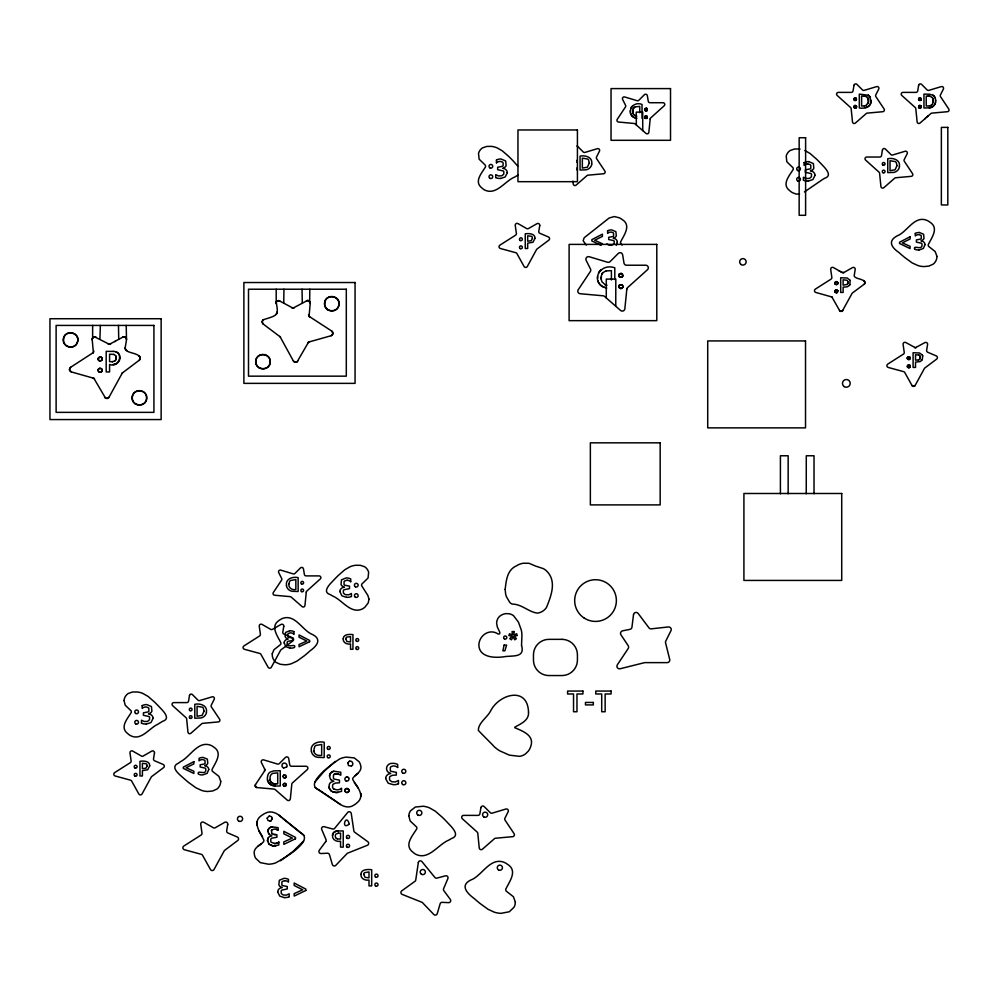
<?xml version="1.0" encoding="UTF-8"?>
<svg xmlns="http://www.w3.org/2000/svg" width="999" height="999" viewBox="0 0 999 999"><rect width="100%" height="100%" fill="white"/><g stroke="black" fill="none" stroke-linecap="round" stroke-linejoin="round"><path stroke-width="1.5" d="M297.252 361.613L308.566 342.083L331.094 335.739L332.954 333.641L331.793 331.094L309.066 316.346L310.264 302.734L308.204 300.549M337.699 802.584C342.045 806.243 348.489 808.815 353.683 805.231A17.395 17.395 0 0 0 356.543 803.184C366.146 796.103 356.918 786.613 352.809 779.657A2.835 2.835 0 0 1 353.022 777.871C356.193 774.038 362.787 771.128 360.527 764.934A10.664 10.664 0 0 0 359.116 761.762L354.27 757.904L346.278 757.117A23.252 23.252 0 0 0 339.997 758.778C334.228 762.324 303.908 783.466 318.182 789.447M284.253 642.919L285.764 646.628L290.135 648.201M870.928 101.748L869.754 96.566M929.382 107.867C934.739 107.567 937.437 100.737 934.39 96.566M113.274 351.398L106.181 351.373L106.181 371.928L109.578 371.928L109.578 364.473C119.48 368.369 124.4 351.311 113.187 351.386M94.306 336.738L92.158 338.936L93.357 352.547L70.629 367.282L69.468 369.842L71.329 371.928L93.856 378.284L105.519 398.126L107.492 398.389L109.066 397.14L122.29 373.014L139.248 360.227C143.744 353.721 129.083 353.421 126.673 350.649L125.112 348.264L126.498 339.772L126.224 325.424M267.532 840.334L268.431 837.612A4.308 4.308 0 0 1 269.705 836.525L271.89 835.888L269.605 834.664A4.058 4.058 0 0 1 268.506 833.129L268.144 831.093M360.751 796.578L360.776 793.418M853.87 107.268L854.669 105.669L856.468 106.306M921.115 106.306L919.317 105.669L918.518 107.268M618.756 286.626L619.33 285.289M622.877 286.813L622.877 286.376A1.986 1.986 0 0 1 622.877 286.813L622.852 287M645.229 110.589L644.954 108.866L646.877 108.479M645.229 118.232L645.029 116.408A1.424 1.424 0 0 1 647.277 116.521L647.29 117.944M647.29 110.302L647.015 108.566M837.849 283.341A1.261 1.261 0 0 1 837.612 283.966L837.849 283.241A1.324 1.324 0 0 0 837.524 282.33L837.849 283.204M856.618 99.251L855.631 97.989L853.995 98.601M856.618 106.793L855.993 107.967L854.669 108.092M856.618 106.918L856.618 106.893A1.249 1.249 0 0 0 856.305 106.056M921.14 99.763L921.028 98.526L919.604 97.952A1.636 1.636 0 0 1 919.992 97.939L920.029 97.939M602.734 272.739L601.423 275.387L601.236 279.221M614.797 279.458L614.797 267.782C598.588 262.238 589.46 283.903 606.78 288.062M642.032 118.319L642.032 104.458C631.106 99.95 624.949 116.483 636.9 118.244M847.876 282.729L847.614 281.031M332.492 835.314C331.83 839.709 336.788 842.132 340.559 841.245L340.559 847.115L343.231 847.115L343.231 830.943L338.324 830.943A10.152 10.152 0 0 0 337.325 830.981A8.254 8.254 0 0 0 336.7 831.068L333.641 832.579L332.492 835.314A4.595 4.595 0 0 1 335.302 831.38M931.78 104.758L932.641 103.596A3.209 3.209 0 0 0 932.804 103.222L933.004 102.597A6.144 6.144 0 0 0 933.153 101.798L932.604 98.164M281.755 817.519C277.572 813.286 271.079 809.989 265.309 813.261A18.244 18.244 0 0 0 262.138 815.134C251.448 821.628 260.19 832.404 263.836 840.047A2.972 2.972 0 0 1 263.449 841.895C259.777 845.604 252.622 848.026 254.408 854.707A11.189 11.189 0 0 0 255.582 858.141L260.289 862.636L268.556 864.21A24.388 24.388 0 0 0 275.274 863.049C281.631 859.877 315.272 840.634 300.924 833.066M116.221 358.466L115.772 355.744L113.836 354.395M206.381 712.25C207.879 705.556 200.037 703.021 194.793 704.332L194.793 718.194L200.712 718.006A6.931 6.931 0 0 0 206.531 712.275M591.645 164.086C593.144 157.392 585.302 154.857 580.057 156.169L580.057 170.03L585.988 169.842A6.931 6.931 0 0 0 591.795 164.111M870.941 101.648C870.678 107.293 863.86 108.891 859.302 107.979L859.302 94.118L868.268 95.23M899.337 166.671C900.848 159.977 892.994 157.442 887.749 158.754L887.749 172.615L893.68 172.427A6.931 6.931 0 0 0 899.5 166.696M268.194 830.381L268.144 830.843A6.231 6.231 0 0 0 268.207 831.967M257.118 821.64L256.793 824.937M267.183 818.169L269.068 816.083M267.195 818.119L267.907 820.416L270.155 821.128M272.302 818.868L271.566 816.757L269.443 816.021M282.08 764.585L282.043 766.558L283.491 768.006M98.089 369.88L98.789 371.803L101.036 372.04M907.317 357.879L907.504 358.916M116.221 358.516L116.196 358.678A5.27 5.27 0 0 0 116.246 357.367A4.371 4.371 0 0 0 116.121 356.568A2.61 2.61 0 0 0 115.959 356.119M910.226 366.558C910.064 362.312 904.607 367.769 909.302 367.57M847.839 283.042L847.739 283.416A2.722 2.722 0 0 0 847.839 283.017L847.851 282.992A3.759 3.759 0 0 0 847.889 282.055A3.122 3.122 0 0 0 847.789 281.493L847.789 281.493M920.241 357.979L920.141 358.391A2.722 2.722 0 0 0 920.241 357.992A3.759 3.759 0 0 0 920.279 357.043L919.942 355.881M271.903 826.81L278.122 827.709L278.122 830.381L276.411 829.382A5.095 5.095 0 0 0 274.588 829.045L272.065 829.732A2.11 2.11 0 0 0 271.553 830.356L271.84 833.628L276.923 834.802L276.923 837.224L271.541 838.236A2.485 2.485 0 0 0 270.791 839.322L270.779 841.408A2.585 2.585 0 0 0 271.241 842.232L274.713 843.543A6.606 6.606 0 0 0 278.833 842.107L278.821 844.942L275.075 845.928A11.114 11.114 0 0 1 272.927 845.841L268.981 843.993L267.532 840.646M866.183 105.444L868.468 102.073L867.444 97.44M921.053 98.551L920.941 98.414A1.411 1.411 0 0 0 918.693 98.526L918.518 99.625M618.893 274.65L619.218 276.548A2.198 2.198 0 0 0 619.455 276.835M622.814 275.861L621.44 273.489L618.905 274.613M102.11 359.54C101.111 352.647 94.655 362.812 101.548 360.364A1.961 1.961 0 0 1 100.562 360.914A2.498 2.498 0 0 1 99.888 360.889A1.961 1.961 0 0 1 98.864 360.389M910.189 366.683L910.077 366.933A1.261 1.261 0 0 0 910.251 366.421A1.324 1.324 0 0 0 909.927 365.409A1.486 1.486 0 0 0 907.529 365.522L907.529 365.522A1.261 1.261 0 0 0 907.529 367.045M335.427 834.964L335.414 835.039A3.946 3.946 0 0 0 335.364 836.687A2.997 2.997 0 0 0 335.464 837.15L336.001 838.074A2.273 2.273 0 0 0 336.276 838.336L336.438 838.448M116.071 359.165L116.196 358.678A3.809 3.809 0 0 1 116.046 359.265L115.385 360.414A2.885 2.885 0 0 1 115.01 360.764L115.26 360.539M347.852 762.886L349.076 761.45M347.889 762.774L348.464 765.559L351.423 766.058M349.2 823.888C346.054 812.487 340.634 830.506 348.963 824.35M919.267 359.565L920.116 358.479M853.92 98.739L853.87 99.625M907.354 357.754L908.441 356.83L909.814 357.205M622.802 287.175L620.629 288.524L618.768 286.813A1.961 1.961 0 0 1 618.793 286.238A1.773 1.773 0 0 1 619.093 285.552M102.035 359.715L101.723 360.189M921.153 107.38L921.078 107.53A1.486 1.486 0 0 1 919.704 108.179L918.918 107.842M868.218 103.084L868.206 103.122A3.209 3.209 0 0 1 867.981 103.634M920.079 358.554L920.091 358.529A2.36 2.36 0 0 1 919.917 358.891M270.879 820.903L272.302 818.356M351.486 766.033C354.108 764.847 352.61 760.514 349.825 761.188M286.151 785.439L286.251 785.189A1.436 1.436 0 0 0 286.276 784.615M264.548 771.003L264.66 769.08L261.401 762.574A1.911 1.911 0 0 1 263.661 759.889L277.435 764.023A1.911 1.911 0 0 0 279.333 763.548L285.439 757.429A1.911 1.911 0 0 1 288.674 758.466L289.71 764.66A1.911 1.911 0 0 0 291.596 766.258L306.006 766.258A1.911 1.911 0 0 1 307.28 769.592L292.432 782.941A1.911 1.911 0 0 0 291.808 784.178L290.347 798.85A1.911 1.911 0 0 1 287.188 800.087L275.175 789.572A1.911 1.911 0 0 0 274.088 789.11L256.893 787.549L255.344 786.475L255.482 784.59L264.548 771.003A1.911 1.911 0 0 0 264.66 769.08M835.576 290.122L835.052 291.945M622.739 276.074L621.253 277.223L619.218 276.548M849.862 284.69L850.112 280.369M922.264 359.677L922.676 355.844M842.419 310.876L851.985 293.544A1.836 1.836 0 0 1 852.484 292.957L864.31 284.103C867.469 279.483 857.105 279.196 855.331 277.26A1.836 1.836 0 0 1 854.245 275.274L855.206 269.505A1.836 1.836 0 0 0 852.484 267.607L843.905 272.502L841.932 272.415M847.514 283.903L847.689 283.541A2.36 2.36 0 0 1 847.514 283.903L847.414 284.041M286.713 766.832L283.741 768.094M286.651 766.957C288.461 764.347 284.166 761.513 282.48 763.935M849.887 284.64L849.3 285.464M922.289 359.615L920.616 361.351M115.697 359.99L115.722 359.952A3.309 3.309 0 0 0 115.984 359.44M101.686 371.566C103.584 369.568 99.838 366.958 98.401 369.205M921.028 99.962A1.436 1.436 0 0 1 920.129 100.524A1.661 1.661 0 0 1 919.567 100.512A1.436 1.436 0 0 1 918.793 100.05L921.103 99.85M314.972 782.08L324.2 771.216L335.189 761.425M276.261 301.823L279.083 300.662L293.019 308.129L307.342 300.537M92.645 337.749L92.62 325.424M915.121 385.489L924.375 368.531A1.836 1.836 0 0 1 924.887 367.944L936.7 359.078A1.836 1.836 0 0 0 936.325 355.931L927.721 352.247A1.836 1.836 0 0 1 926.635 350.262L927.596 344.48A1.836 1.836 0 0 0 924.887 342.595L915.396 347.727L905.818 342.532A1.836 1.836 0 0 0 903.096 344.38L904.232 352.335A1.836 1.836 0 0 1 903.396 354.146L887.724 364.123A1.836 1.836 0 0 0 888.223 367.445L903.645 371.653A1.836 1.836 0 0 1 904.769 372.527L912.05 385.577L913.561 386.388L915.159 385.427A1.836 1.836 0 0 1 911.95 385.439M616.246 245.267L617.207 242.145M98.501 357.754L98.377 357.904A1.748 1.748 0 0 0 98.377 360.04M98.501 369.093L98.377 369.243A1.748 1.748 0 0 0 98.377 371.378M918.705 98.501L919.467 97.977M835.127 282.442L837.524 282.33M101.823 360.077L101.848 360.04A1.736 1.736 0 0 0 102.185 359.178A1.961 1.961 0 0 0 102.148 358.591M921.028 107.605L919.704 108.179A1.411 1.411 0 0 1 918.768 107.705L918.543 107.355M303.584 841.058L292.932 851.535L280.544 860.738M335.839 834.153L338.274 833.154M633.878 107.792L632.854 110.127L633.016 113.124M849.35 285.414L847.052 286.863L843.119 287.125L843.119 292.445L840.696 292.445L840.696 277.772L847.14 277.997L850.037 280.22M645.104 116.334L647.29 116.508M634.003 107.667L634.902 107.005M602.784 272.677L606.056 270.916M263.137 319.942L262.163 321.666L263.124 323.976L280.132 336.813L293.356 360.939L294.93 362.187L297.115 361.763M101.211 371.94L101.723 371.528M837.387 284.203L837.587 283.991A1.511 1.511 0 0 1 836.663 284.553L835.314 284.178M909.814 367.257L910.002 367.045A1.511 1.511 0 0 1 907.641 367.145M931.842 104.708L930.506 105.594M924.724 118.943L925.436 118.319M927.197 116.783L928.258 115.847M619.368 285.252L622.14 285.115A2.21 2.21 0 0 1 622.552 285.414L622.852 286.238M114.972 360.789L112.775 361.626M846.977 284.503L843.119 285.14L843.119 279.782L846.927 280.257M841.083 311.388L842.469 310.839M354.707 775.886L357.767 773.501M333.991 789.123L333.129 788.386A2.885 2.885 0 0 1 332.605 787.462L332.617 785.152A2.747 2.747 0 0 1 333.191 784.203L335.477 783.041L339.448 782.816L339.448 780.119L334.028 779.07A2.597 2.597 0 0 1 333.416 778.246L333.479 775.162A2.348 2.348 0 0 1 334.041 774.487L335.689 773.8M331.768 772.102L331.568 772.252A4.645 4.645 0 0 0 329.645 775.986L330.082 778.271A4.483 4.483 0 0 0 330.994 779.682M646.902 110.664L647.227 110.377A1.411 1.411 0 0 1 646.403 110.864L645.978 110.877A1.661 1.661 0 0 0 646.403 110.864L646.69 110.777M837.299 284.265L836.663 284.553A1.786 1.786 0 0 1 836.213 284.578A1.486 1.486 0 0 1 835.214 284.078L835.114 283.941A1.261 1.261 0 0 1 835.114 282.505L835.052 283.853M804.445 191.933L822.414 179.62A84.74 84.74 0 0 1 824.637 178.297C833.141 175.687 825.024 167.882 821.678 164.398A154.995 154.995 0 0 0 816.645 159.228L810.052 153.471L804.844 150.474M258.079 846.016L261.513 843.805M263.199 319.905L263.699 319.605C278.659 314.935 278.409 315.347 276.199 301.948L276.199 289.223M271.154 820.753L270.205 821.128M118.731 339.385L118.469 325.424M518.194 175L516.945 175.712A84.74 84.74 0 0 0 514.722 177.035C504.832 180.994 496.466 195.642 484.727 190.047A15.784 15.784 0 0 1 482.142 188.174C473.501 181.781 481.768 173.152 485.526 166.833A2.572 2.572 0 0 0 485.339 165.21L479.12 159.153L478.521 153.471A9.628 9.628 0 0 1 480.257 149.95L480.781 149.338A8.604 8.604 0 0 1 482.692 147.815L486.75 146.428L491.446 146.378A21.104 21.104 0 0 1 497.152 147.889L502.347 150.874L508.953 156.643A154.995 154.995 0 0 1 513.986 161.813L517.694 166.084M94.368 336.738L109.403 344.318L123.352 336.863M114.848 341.596L115.497 341.233M275.749 314.448L275.786 314.423A2.572 2.572 0 0 0 277.272 311.663M864.41 105.969L866.245 105.407M919.018 359.715L918.468 359.94M920.166 361.576L915.521 362.113L915.521 367.432L913.098 367.432L913.098 352.759L919.542 352.984L922.414 355.144M349.101 761.438L349.812 761.188M835.664 290.072L837.686 290.647L837.037 292.532M332.517 771.678L332.754 771.578A6.531 6.531 0 0 1 333.853 771.228L340.784 772.215L340.784 775.212L337.537 773.763M930.469 105.607L929.457 105.906M110.627 344.006L110.677 343.981A2.572 2.572 0 0 1 108.129 343.981M843.868 272.515L843.905 272.502A1.836 1.836 0 0 1 842.095 272.502L833.416 267.545A1.836 1.836 0 0 0 830.693 269.405L831.83 277.36A1.836 1.836 0 0 1 830.993 279.158L815.321 289.136A1.836 1.836 0 0 0 815.821 292.457L831.905 296.99L839.647 310.602M635.164 106.881L639.735 106.406L639.735 112.737M836.85 292.595L835.289 292.245A1.511 1.511 0 0 0 837.612 292.058A1.261 1.261 0 0 0 837.849 291.446A1.324 1.324 0 0 0 837.524 290.422L837.624 290.559M334.94 773.988L336.725 773.713M346.366 777.172L346.403 777.16A2.198 2.198 0 0 1 348.751 778.059M907.641 359.041A1.511 1.511 0 0 0 910.002 358.953A1.261 1.261 0 0 0 910.251 358.329A1.324 1.324 0 0 0 909.927 357.317L909.839 357.242A1.486 1.486 0 0 0 907.529 357.43A1.261 1.261 0 0 0 907.529 358.953L909.59 359.34L910.027 357.455M606.218 270.879L611.413 270.654L611.413 279.982M114.248 364.298L114.336 364.285A9.765 9.765 0 0 1 113.149 364.435M123.426 336.85L124.775 336.913M799.55 194.068L796.103 194.068L792.432 192.632A15.784 15.784 0 0 1 789.834 190.759C781.193 184.365 789.46 175.737 793.218 169.418A2.572 2.572 0 0 0 793.031 167.795L786.812 161.738L786.213 156.056A9.628 9.628 0 0 1 787.961 152.535L788.486 151.923A8.604 8.604 0 0 1 790.384 150.412L794.442 149.013L799.138 148.963A21.104 21.104 0 0 1 800.112 149.101M918.88 355.02L915.521 354.77L915.521 360.127L918.006 360.052M112.812 361.626L112.175 361.675M841.283 311.388L839.585 310.514M854.932 97.952L854.969 97.952A1.636 1.636 0 0 1 855.356 97.939M99.738 368.394L99.937 368.369A1.961 1.961 0 0 0 99.001 368.768M645.841 115.946L645.953 115.934A1.636 1.636 0 0 1 646.403 115.946M929.482 107.855L923.95 107.979L923.95 94.118L929.744 94.218L933.191 95.405M331.418 791.046L332.23 791.545A9.54 9.54 0 0 0 336.626 792.457L341.558 791.395L341.558 788.236A7.343 7.343 0 0 1 336.988 789.872L334.066 789.16M864.31 105.981L861.6 106.031L861.6 96.066L865.783 96.391M928.945 105.981L926.235 106.031L926.235 96.066L928.583 96.079M500.586 178.496L505.219 176.948L507.13 173.164A6.231 6.231 0 0 0 507.13 172.615M808.278 181.081L812.924 179.533L814.822 175.749A6.231 6.231 0 0 0 814.822 175.2M919.018 250.012L923.401 248.439L924.899 244.73M146.353 724.075L150.986 722.527L152.884 718.743A6.231 6.231 0 0 0 152.884 718.194M307.48 300.512L308.366 300.587M112.313 361.675L109.578 361.688L109.578 354.183L113.898 354.408M336.401 773.726L337.312 773.738M289.785 630.694L285.577 632.429L285.14 636.588A3.671 3.671 0 0 0 286.139 637.986L288.212 639.085A4.283 4.283 0 0 0 284.041 642.894M338.399 833.154L340.559 833.154L340.559 839.06L337.824 838.985M283.741 303.209L283.953 289.223M302.297 303.209L302.048 289.223M275.125 783.865L277.722 783.89L277.722 772.901L272.914 773.326A4.371 4.371 0 0 0 270.23 776.435L270.192 776.722A7.492 7.492 0 0 0 270.105 777.309A9.253 9.253 0 0 0 270.055 778.258A8.566 8.566 0 0 0 270.105 779.22L270.142 779.532M928.158 96.066L929.207 96.129M808.678 161.601L813.361 163.536L813.835 168.157A4.096 4.096 0 0 1 812.736 169.705L810.426 170.929A4.758 4.758 0 0 1 815.072 175.175M919.367 232.492L923.588 234.241L924.013 238.399A3.671 3.671 0 0 1 923.014 239.785L920.941 240.884A4.283 4.283 0 0 1 925.111 244.705M346.578 597.377L341.933 595.829L340.035 592.045A6.231 6.231 0 0 1 340.035 591.495M284.353 897.651L279.757 896.103L277.884 892.357A6.169 6.169 0 0 1 277.872 891.832M275.05 785.988L280.244 786.026L280.244 770.753L273.851 770.866L270.367 771.977A5.769 5.769 0 0 0 268.044 774.6L267.42 777.297A11.713 11.713 0 0 0 267.395 778.633L267.532 779.882A7.33 7.33 0 0 0 272.09 785.351L274.825 785.976M929.058 96.104L929.932 96.254M272.927 845.841L274.013 845.928A13.374 13.374 0 0 0 275.712 845.878M919.992 105.582L920.029 105.582A1.636 1.636 0 0 0 919.567 105.607M855.356 105.582L855.381 105.582A1.636 1.636 0 0 0 854.932 105.607M100.312 357.043L100.362 357.043A1.998 1.998 0 0 1 101.099 357.342L101.136 357.28M99.838 372.227L99.888 372.227A2.498 2.498 0 0 0 100.524 372.202A2.073 2.073 0 0 0 101.586 371.665M636.763 116.296L633.853 114.735M607.017 285.227L605.082 284.678M100.524 368.406L100.574 368.419A1.961 1.961 0 0 1 101.274 368.656A2.223 2.223 0 0 1 101.723 369.093L101.848 369.243M929.882 96.241L931.942 97.278M337.4 838.885L336.488 838.486M854.669 100.449L856.393 99.962A1.436 1.436 0 0 1 855.494 100.524A1.661 1.661 0 0 1 854.932 100.512A1.436 1.436 0 0 1 854.157 100.05L854.22 100.162M865.721 96.366L866.046 96.491M914.572 347.527L914.597 347.54A1.836 1.836 0 0 0 916.308 347.49M645.491 110.752L645.841 110.864A1.411 1.411 0 0 1 645.017 110.315L644.879 110.19M605.194 284.727L601.997 281.818A4.72 4.72 0 0 1 601.735 281.219L601.223 279.121M602.397 243.756L594.68 240.272L602.397 236.401L602.397 234.153L591.845 239.66L591.845 240.921L601.073 245.354M919.005 355.07L919.579 355.444M332.23 791.545L336.213 792.507A14.885 14.885 0 0 0 338.099 792.444M124.8 336.925L126.149 338.012M866.583 96.753L867.319 97.303M645.267 118.257L647.227 118.019A1.411 1.411 0 0 1 645.029 117.982L644.967 117.969M99.9 339.285L100.375 325.424M838.76 270.604L839.972 271.291M840.996 271.878L841.757 272.315M340.434 804.457L315.16 787.624M318.943 789.884L336.763 801.897M868.543 95.405L868.343 95.28A5.295 5.295 0 0 1 870.491 97.914M279.071 815.296L303.896 835.239M300.162 832.529L282.68 818.318M933.253 95.454L934.352 96.491M868.606 95.454L869.505 96.254M606.955 243.943C609.178 246.291 615.409 245.579 614.248 241.421A2.248 2.248 0 0 0 613.786 240.647L608.691 239.523L608.691 237.325L613.099 236.463A2.123 2.123 0 0 0 613.611 235.789L613.548 233.279A1.923 1.923 0 0 0 613.086 232.73L611.513 232.143A6.044 6.044 0 0 0 610.801 232.093A5.145 5.145 0 0 0 607.617 233.341L607.592 230.881M330.994 779.682L333.853 781.268L331.406 782.042A4.795 4.795 0 0 0 329.995 783.241A4.483 4.483 0 0 0 329.183 784.852L329.295 788.223L331.368 791.008M856.106 105.869L856.131 105.894A1.411 1.411 0 0 0 854.033 105.969M622.127 245.092L620.903 243.768A2.697 2.697 0 0 1 620.554 242.083C623.888 235.14 631.718 225.362 622.102 219.48A16.558 16.558 0 0 0 619.218 217.77L614.31 216.558L609.153 218.007L584.203 237.725L583.141 240.759L586.301 245.105M636.338 124.987L636.251 112.125L642.719 112.125L642.719 130.569M615.759 306.231L615.809 279.096L606.281 279.096L606.281 297.939M309.665 301.398L309.815 289.223M619.105 287.675L619.13 287.712A1.723 1.723 0 0 1 618.768 286.813L618.768 286.813M835.214 292.17L835.114 292.033A1.261 1.261 0 0 1 835.114 290.597M101.723 357.754L101.761 357.792A2.223 2.223 0 0 0 101.261 357.355M856.305 98.414L856.405 98.551A1.411 1.411 0 0 0 854.045 98.526M633.816 114.685L633.578 114.348A3.434 3.434 0 0 1 633.354 113.973L632.966 112.937A6.144 6.144 0 0 1 632.829 112.15A7.767 7.767 0 0 1 632.779 111.276A5.694 5.694 0 0 1 633.641 107.88M354.32 782.667L358.391 788.236M633.541 114.311L633.366 114.011A3.197 3.197 0 0 1 633.166 113.574M262.537 836.762L258.816 830.569M268.856 833.815L268.519 833.154M853.92 107.38L854.195 107.78A1.411 1.411 0 0 0 855.069 108.179A1.486 1.486 0 0 0 856.405 107.617M344.93 791.196L344.967 791.283A1.748 1.748 0 0 1 344.905 789.997M922.514 355.357L922.714 356.006M920.191 356.468L920.204 356.506A3.122 3.122 0 0 1 920.291 357.043L920.304 357.355M311.488 751.435C309.503 743.968 318.206 740.696 324.2 742.307L324.2 757.579L317.245 757.279A7.517 7.517 0 0 1 311.363 751.46M92.195 339.847L92.158 339.635A2.572 2.572 0 0 1 95.979 337.038M314.098 751.086L314.036 750.474A9.266 9.266 0 0 1 314.036 749.175L314.785 746.553A3.896 3.896 0 0 1 315.759 745.491L321.678 744.467L321.678 755.444L319.655 755.444A5.582 5.582 0 0 1 313.723 751.173M286.551 585.551C285.04 578.858 292.894 576.323 298.139 577.634L298.139 591.495L292.207 591.308A6.931 6.931 0 0 1 286.388 585.576M572.939 181.056L573.239 184.003A1.736 1.736 0 0 0 576.098 185.14L587 175.599A1.736 1.736 0 0 1 587.986 175.175L603.583 173.764A1.736 1.736 0 0 0 604.87 171.066L596.653 158.741A1.736 1.736 0 0 1 596.54 157.005L599.487 151.099A1.736 1.736 0 0 0 597.452 148.664L584.952 152.41A1.736 1.736 0 0 1 583.229 151.973L577.684 146.428A1.736 1.736 0 0 0 576.923 145.979M93.756 350.774L93.756 350.824A2.572 2.572 0 0 1 92.595 353.309M921.253 106.756L921.265 106.893A1.249 1.249 0 0 0 920.953 106.056M644.717 117.233L644.717 117.27A1.249 1.249 0 0 1 645.029 116.396M208.666 769.617L207.168 773.326L202.785 774.899A8.367 8.367 0 0 1 198.376 774.1C196.391 769.118 207.055 776.41 205.719 768.905A2.248 2.248 0 0 0 205.245 768.131L200.15 766.995L200.15 764.797L204.57 763.935A2.123 2.123 0 0 0 205.07 763.273L205.02 760.763A1.923 1.923 0 0 0 204.545 760.202L202.984 759.615A6.044 6.044 0 0 0 202.26 759.577A5.145 5.145 0 0 0 199.076 760.813L199.063 758.353A8.467 8.467 0 0 1 203.134 757.429L207.355 759.128L207.78 763.286A3.671 3.671 0 0 1 206.781 764.685L204.708 765.783A4.283 4.283 0 0 1 208.878 769.592M915.296 233.466L915.296 235.901A5.145 5.145 0 0 1 918.493 234.64A6.044 6.044 0 0 1 919.205 234.728L920.778 235.314A1.923 1.923 0 0 1 921.253 235.864L921.303 238.374A2.123 2.123 0 0 1 920.791 239.048L916.383 239.91L916.383 242.108L921.478 243.232A2.248 2.248 0 0 1 921.952 244.006C923.288 251.511 912.711 244.293 914.659 249.101M814.023 493.793L814.023 455.769L806.28 455.769L806.255 493.793M804.133 162.675L804.133 165.384A5.732 5.732 0 0 1 807.691 163.973M788.161 493.793L788.161 455.769L780.419 455.769L780.406 493.793M496.441 160.09L496.441 162.8M495.729 177.485L495.729 174.625L498.489 175.936L501.76 175.812L503.733 174.226L503.846 171.816A2.498 2.498 0 0 0 503.321 170.954L497.652 169.705L497.652 167.258L502.559 166.296A2.36 2.36 0 0 0 503.121 165.559L503.071 162.762A2.135 2.135 0 0 0 502.547 162.138L500.799 161.488A6.718 6.718 0 0 0 499.999 161.438A5.732 5.732 0 0 0 496.453 162.825M398.451 783.641L398.451 780.481L395.404 781.93L391.795 781.792L389.622 780.044L389.51 777.397A2.747 2.747 0 0 1 390.072 776.435L392.357 775.286L396.328 775.062L396.328 772.364L390.909 771.303A2.597 2.597 0 0 1 390.297 770.491L390.359 767.407A2.348 2.348 0 0 1 390.934 766.72L392.857 766.008A7.405 7.405 0 0 1 393.731 765.958A6.306 6.306 0 0 1 397.639 767.469M397.664 767.444L397.664 764.46A10.277 10.277 0 0 0 392.669 763.323C388.823 762.736 385.127 766.77 386.963 770.504A4.483 4.483 0 0 0 387.887 771.915L390.734 773.563A5.245 5.245 0 0 0 385.614 778.246M351.436 596.366L351.436 593.506L348.676 594.817L345.404 594.692L343.431 593.106L343.319 590.696A2.498 2.498 0 0 1 343.831 589.835L349.513 588.586L349.513 586.138L344.593 585.177A2.36 2.36 0 0 1 344.031 584.44L344.093 581.643A2.135 2.135 0 0 1 344.618 581.018L346.366 580.369A6.718 6.718 0 0 1 347.153 580.319M350.724 581.68L350.724 578.97A9.428 9.428 0 0 0 346.191 577.934L341.496 579.832L341.021 584.452A4.096 4.096 0 0 0 342.12 586.001L344.43 587.225A4.758 4.758 0 0 0 339.785 591.47M293.856 631.655L293.856 634.09M289.161 896.652L289.161 893.805L286.438 895.116L283.192 894.992L281.306 893.556L281.131 891.033A2.473 2.473 0 0 1 281.643 890.184L287.262 888.935L287.262 886.513L282.392 885.564A2.335 2.335 0 0 1 281.843 884.827L281.905 882.067A2.11 2.11 0 0 1 282.417 881.455L284.141 880.806A6.656 6.656 0 0 1 284.927 880.756M142.195 705.669L142.195 708.378A5.732 5.732 0 0 1 145.767 706.967A6.718 6.718 0 0 1 146.566 707.067L148.314 707.717A2.135 2.135 0 0 1 148.826 708.341L148.888 711.138A2.36 2.36 0 0 1 148.327 711.875L143.406 712.836L143.406 715.284L149.088 716.533A2.498 2.498 0 0 1 149.6 717.394L149.5 719.804L147.527 721.39L144.243 721.515L141.496 720.204L141.496 723.064M309.84 317.108A2.572 2.572 0 0 1 308.666 314.585M331.793 331.094A2.572 2.572 0 0 1 331.094 335.739M307.904 342.857A2.572 2.572 0 0 1 309.478 341.633M297.852 360.951A2.572 2.572 0 0 1 293.356 360.939M279.732 336.438A2.572 2.572 0 0 1 280.444 337.262M263.174 324.026A2.572 2.572 0 0 1 263.699 319.605M275.924 303.571A2.572 2.572 0 0 1 279.732 300.924M294.293 307.779A2.572 2.572 0 0 1 291.745 307.779M306.443 300.849A2.572 2.572 0 0 1 310.264 303.434M71.329 371.928A2.572 2.572 0 0 1 70.629 367.282M92.944 377.834A2.572 2.572 0 0 1 94.518 379.058M109.066 397.14A2.572 2.572 0 0 1 104.57 397.152M121.978 373.464A2.572 2.572 0 0 1 122.702 372.639M138.724 355.806A2.572 2.572 0 0 1 139.248 360.227M126.673 350.649A2.572 2.572 0 0 1 125.15 347.864M122.69 337.125A2.572 2.572 0 0 1 126.498 339.772M120.03 358.042A6.831 6.831 0 0 1 114.348 364.31M119.818 356.93A8.616 8.616 0 0 1 119.843 358.029M115.884 351.91A5.744 5.744 0 0 1 119.755 355.894M98.264 359.165A1.961 1.961 0 0 1 98.264 358.778M101.861 357.979A1.736 1.736 0 0 1 102.16 358.653M98.789 357.467A1.998 1.998 0 0 1 99.688 357.068M99.788 372.202A2.073 2.073 0 0 1 98.726 371.665M101.848 371.378A1.736 1.736 0 0 0 102.185 370.504A1.961 1.961 0 0 0 102.148 369.93A1.736 1.736 0 0 0 101.861 369.318M98.264 370.504A1.961 1.961 0 0 1 98.264 370.117M935.626 102.435A6.906 6.906 0 0 1 929.869 107.742M935.588 100.05A10.627 10.627 0 0 1 935.601 101.261M932.916 95.217A5.295 5.295 0 0 1 935.139 97.914M933.153 101.798A7.767 7.767 0 0 0 933.191 100.924A5.694 5.694 0 0 0 932.342 97.54M918.68 105.969A1.411 1.411 0 0 1 920.891 105.857M636.101 118.082A6.906 6.906 0 0 1 630.344 112.775M630.369 111.613A10.627 10.627 0 0 1 630.394 110.39M630.844 108.254A5.295 5.295 0 0 1 633.054 105.557M644.942 108.866A1.424 1.424 0 0 1 647.277 108.879M645.978 108.279A1.636 1.636 0 0 1 646.403 108.304M604.407 287.462A9.84 9.84 0 0 1 597.814 280.544M597.602 278.321A15.672 15.672 0 0 1 597.639 276.536M598.488 272.927A7.667 7.667 0 0 1 601.161 269.68M601.161 278.271A12.812 12.812 0 0 1 601.186 276.96M601.885 274.051A5.544 5.544 0 0 1 602.572 272.927M621.053 277.247A2.485 2.485 0 0 1 620.416 277.223M621.977 277.023A1.986 1.986 0 0 1 621.253 277.297M620.579 277.297A1.986 1.986 0 0 1 619.705 276.91M622.427 276.548A2.198 2.198 0 0 1 621.977 276.948M619.105 276.398A1.723 1.723 0 0 1 618.768 275.537A1.961 1.961 0 0 1 618.793 274.962A1.773 1.773 0 0 1 619.093 274.275M619.23 274.126A2.085 2.085 0 0 1 620.416 273.439A2.46 2.46 0 0 1 621.053 273.414A2.085 2.085 0 0 1 622.102 273.851M622.552 274.275A1.773 1.773 0 0 1 622.877 275.15A1.986 1.986 0 0 1 622.877 275.537A1.736 1.736 0 0 1 622.552 276.398M621.053 288.524A2.485 2.485 0 0 1 620.416 288.499A2.023 2.023 0 0 1 619.505 287.974M622.29 287.962A2.023 2.023 0 0 1 621.253 288.499M619.218 285.402A2.21 2.21 0 0 1 619.68 285.002M619.855 284.94A1.986 1.986 0 0 1 620.579 284.665M621.253 284.665A1.986 1.986 0 0 1 622.14 285.065M620.416 284.715A2.46 2.46 0 0 1 621.053 284.69M622.564 285.627A1.736 1.736 0 0 1 622.552 287.675M870.991 102.435A6.906 6.906 0 0 1 865.234 107.742M870.941 100.05A10.627 10.627 0 0 1 870.966 101.261M868.368 102.597A6.144 6.144 0 0 0 868.506 101.798A7.767 7.767 0 0 0 868.556 100.924A5.694 5.694 0 0 0 867.694 97.54M909.053 359.54A1.786 1.786 0 0 1 908.603 359.553M909.053 367.632A1.786 1.786 0 0 1 908.603 367.644M831.255 296.666A1.836 1.836 0 0 1 832.367 297.54M842.756 310.452A1.836 1.836 0 0 1 839.547 310.464M863.923 280.944A1.836 1.836 0 0 1 864.31 284.103M835.114 282.23A1.486 1.486 0 0 1 837.462 282.118M836.663 292.645A1.786 1.786 0 0 1 836.213 292.67M835.127 290.534A1.486 1.486 0 0 1 837.462 290.409M808.266 180.969A9.316 9.316 0 0 1 803.371 180.182L803.421 177.21L806.181 178.521L809.452 178.396L811.425 176.811L811.538 174.413A2.498 2.498 0 0 0 811.026 173.539L805.344 172.29L805.344 169.842L810.264 168.881A2.36 2.36 0 0 0 810.826 168.144L810.763 165.347A2.135 2.135 0 0 0 810.239 164.723L808.491 164.073A6.718 6.718 0 0 0 807.704 164.023M804.108 162.625A9.428 9.428 0 0 1 808.666 161.638M617.419 242.12A4.283 4.283 0 0 0 613.249 238.311L615.322 237.2A3.671 3.671 0 0 0 616.321 235.814L615.884 231.656L611.675 229.907A8.467 8.467 0 0 0 607.579 230.831M500.574 178.384A9.316 9.316 0 0 1 495.679 177.597M507.367 172.59A4.758 4.758 0 0 0 502.722 168.356L505.032 167.12A4.096 4.096 0 0 0 506.143 165.572L505.669 160.951L500.974 159.003A9.428 9.428 0 0 0 496.416 160.04M576.91 160.315A1.361 1.361 0 0 1 576.91 162.275M576.91 167.957A1.361 1.361 0 0 1 576.91 169.917M919.005 249.9A8.367 8.367 0 0 1 914.609 249.201M915.271 233.416A8.467 8.467 0 0 1 919.367 232.53M146.341 723.963A9.316 9.316 0 0 1 141.446 723.176M153.134 718.169A4.758 4.758 0 0 0 148.489 713.935L150.799 712.699A4.096 4.096 0 0 0 151.91 711.151L151.423 706.53L146.741 704.582A9.428 9.428 0 0 0 142.17 705.619M289.211 896.765A9.228 9.228 0 0 1 284.365 897.527M277.635 891.795A4.708 4.708 0 0 1 282.23 887.599L279.945 886.388A4.046 4.046 0 0 1 278.846 884.852L279.333 880.269L283.966 878.346A9.328 9.328 0 0 1 288.486 879.37L288.461 882.105A5.669 5.669 0 0 0 284.94 880.706M398.501 783.765A10.265 10.265 0 0 1 393.107 784.627L388.249 783.241L385.914 779.208A6.856 6.856 0 0 1 385.889 778.271M335.577 831.33A8.429 8.429 0 0 1 338.324 830.968M256.755 824.375A7.705 7.705 0 0 1 256.855 822.714M275.337 834.802A8.304 8.304 0 0 1 274.076 834.702M267.645 841.533A5.882 5.882 0 0 1 267.545 839.934M278.833 842.107A6.668 6.668 0 0 1 274.25 843.543M272.59 845.728A6.518 6.518 0 0 1 268.544 843.606M276.411 829.382A5.657 5.657 0 0 1 277.622 830.019M268.044 830.344A4.608 4.608 0 0 1 271.915 826.922M271.366 830.831A2.21 2.21 0 0 1 271.703 830.119M267.695 839.06A4.033 4.033 0 0 1 268.431 837.612M267.907 831.068A4.67 4.67 0 0 1 272.452 826.835M272.053 833.853A2.335 2.335 0 0 1 271.503 833.116M256.893 787.549A1.911 1.911 0 0 1 255.482 784.59M273.289 785.689A7.517 7.517 0 0 1 267.407 779.907M286.089 776.922A1.511 1.511 0 0 1 283.579 777.347A1.511 1.511 0 0 1 284.265 774.899M283.329 785.226A1.386 1.386 0 0 1 284.34 783.516A1.386 1.386 0 0 1 286.014 784.59M275.05 783.94A5.332 5.332 0 0 1 269.917 779.57M275.699 783.915A5.582 5.582 0 0 1 269.767 779.62M360.876 793.943A7.343 7.343 0 0 1 360.914 795.529M348.963 789.784A1.998 1.998 0 0 1 346.84 792.419M344.93 789.872A2.048 2.048 0 0 1 346.016 788.773A2.235 2.235 0 0 1 347.652 788.711A2.048 2.048 0 0 1 348.676 789.797M334.041 774.487A2.71 2.71 0 0 1 334.802 774.05M331.094 790.808A5.644 5.644 0 0 1 328.996 786.962M329.458 775.973A5.107 5.107 0 0 1 333.866 771.303M336.85 773.713A5.669 5.669 0 0 1 338.873 774.088M290.147 648.101A8.367 8.367 0 0 0 294.543 647.402C296.541 642.482 285.751 649.637 287.213 642.207A2.248 2.248 0 0 1 287.675 641.433L292.769 640.297L292.769 638.099L288.361 637.237A2.123 2.123 0 0 1 287.849 636.575L287.912 634.065A1.923 1.923 0 0 1 288.374 633.503L289.947 632.916A6.044 6.044 0 0 1 290.659 632.879A5.145 5.145 0 0 1 293.843 634.115M289.785 630.731A8.467 8.467 0 0 1 293.881 631.618M351.486 596.478A9.316 9.316 0 0 1 346.591 597.265M347.165 580.269A5.732 5.732 0 0 1 350.699 581.705M521.54 645.329C525.412 658.378 511.988 655.244 503.821 656.793C494.83 658.091 479.682 657.567 478.883 645.616C478.621 635.714 489.473 627.984 498.189 634.065C502.709 634.715 496.765 627.834 497.04 625.574C495.679 621.478 497.764 616.795 501.648 614.959A12.15 12.15 0 0 1 505.931 613.636L509.065 613.736A10.14 10.14 0 0 1 513.611 615.771L518.456 622.152L521.291 630.007A27.01 27.01 0 0 1 521.928 635.102L521.54 645.329M369.006 599.163L368.206 602.934L365.022 607.055A15.784 15.784 0 0 1 362.425 608.928C350.699 614.522 342.32 599.875 332.442 595.904A84.74 84.74 0 0 0 330.219 594.592C321.715 591.982 329.832 584.178 333.179 580.694A154.995 154.995 0 0 1 338.211 575.524L344.805 569.755L350.012 566.77A21.104 21.104 0 0 1 355.719 565.259L360.414 565.309L364.473 566.695A8.604 8.604 0 0 1 366.371 568.219L366.895 568.831A9.628 9.628 0 0 1 368.643 572.352L368.044 578.034L361.825 584.09A2.572 2.572 0 0 0 361.638 585.714L367.807 595.342L369.006 599.163M204.033 711.151L202.148 715.371L197.078 716.246L197.078 706.281L202.447 707.217A3.534 3.534 0 0 1 203.334 708.191L204.033 711.151M589.298 162.987L587.412 167.208L582.342 168.082L582.342 158.129L587.712 159.053A3.534 3.534 0 0 1 588.598 160.027L589.298 162.987M897.002 165.572L895.104 169.793L890.034 170.679L890.034 160.714L895.404 161.638A3.534 3.534 0 0 1 896.29 162.612L897.002 165.572M147.178 765.896L145.904 768.256L142.407 768.668L142.407 763.298L146.229 763.798A1.986 1.986 0 0 1 146.89 764.522L147.178 765.896M532.442 238.411L531.168 240.771L527.672 241.184L527.672 235.826L531.493 236.313A1.986 1.986 0 0 1 532.155 237.05L532.442 238.411M343.194 638.823C342.782 642.732 347.202 644.692 350.524 643.955L350.524 649.275L352.947 649.275L352.947 634.602C349.737 634.178 343.231 634.028 343.194 638.823M360.926 874.387C360.477 878.683 365.347 880.856 369.006 880.032L369.006 885.901L371.678 885.901L371.678 869.729C368.144 869.267 360.976 869.093 360.926 874.387M149.738 765.783L147.702 769.754L142.407 770.654L142.407 775.973L139.972 775.973L139.972 761.3C143.269 760.763 149.962 760.838 149.738 765.783M535.002 238.311L532.966 242.27L527.672 243.169L527.672 248.489L525.249 248.489L525.249 233.816C528.533 233.291 535.227 233.366 535.002 238.311M505.157 589.385L505.644 594.068A24.238 24.238 0 0 0 506.431 596.69L509.727 602.347A9.153 9.153 0 0 0 512.05 604.07C521.79 604.058 528.371 611.888 537.287 613.111A12.05 12.05 0 0 0 541.908 611.65L542.969 611.001A13.711 13.711 0 0 0 546.49 607.467C551.186 595.754 557.305 580.556 545.891 570.329A17.732 17.732 0 0 0 543.331 568.618L537.175 566.595A13.986 13.986 0 0 1 534.802 565.734L528.983 563.286L523.239 563.236A21.191 21.191 0 0 0 520.117 564.048L518.493 564.685A11.788 11.788 0 0 0 516.72 565.709C507.055 569.867 506.268 580.269 505.157 589.385M288.911 583.866C288.149 587.824 292.257 590.471 295.841 589.547L295.841 579.582L290.484 580.519A3.534 3.534 0 0 0 289.598 581.493L288.911 583.866M345.754 638.873L346.89 641.483L350.524 641.97L350.524 636.6L346.69 637.1A1.986 1.986 0 0 0 346.041 637.824L345.754 638.873M363.748 874.45L365.01 877.322L369.006 877.846L369.006 871.94L364.56 872.651A2.16 2.16 0 0 0 364.061 873.288L363.748 874.45M220.717 781.268L220.579 782.866A10.152 10.152 0 0 1 219.518 785.988L218.594 787.387A9.016 9.016 0 0 1 216.758 789.16L212.65 790.983L207.742 791.483A22.128 22.128 0 0 1 201.648 790.434L195.929 787.799L188.499 782.404A167.308 167.308 0 0 1 183.704 778.308C179.92 774.774 169.306 767.132 178.371 763.224A88.861 88.861 0 0 0 180.569 761.638C190.522 756.58 197.902 740.496 210.677 745.242A16.558 16.558 0 0 1 213.561 746.952C223.177 752.834 215.347 762.624 212.025 769.567A2.697 2.697 0 0 0 212.362 771.24L218.956 776.423L220.717 781.268M515.334 902.085L515.184 903.845A11.189 11.189 0 0 1 514.01 907.279L509.303 911.762L501.036 913.336A24.388 24.388 0 0 1 494.318 912.174L488.024 909.277L479.832 903.321A184.378 184.378 0 0 1 474.55 898.813C465.759 892.332 459.39 884.352 472.914 879.083C483.054 873.576 490.984 857.067 504.27 862.387A18.244 18.244 0 0 1 507.455 864.26C518.044 870.753 509.415 881.53 505.756 889.185A2.972 2.972 0 0 0 506.131 891.033L513.399 896.74L515.334 902.085M936.95 256.381L936.812 257.979A10.102 10.102 0 0 1 935.326 261.813L934.827 262.5A9.016 9.016 0 0 1 932.991 264.26L928.883 266.096L923.975 266.583A22.128 22.128 0 0 1 917.881 265.534L912.162 262.912L904.732 257.505A162.525 162.525 0 0 1 899 252.572C889.61 246.166 888.111 239.66 899.312 234.84C908.128 229.895 915.234 215.509 926.91 220.354A16.558 16.558 0 0 1 929.794 222.065C939.41 227.947 931.58 237.725 928.246 244.668A2.697 2.697 0 0 0 928.595 246.353L935.189 251.536L936.95 256.381M124.026 700.561L125.275 705.306L131.094 710.789A2.572 2.572 0 0 1 131.281 712.412C127.535 718.731 119.268 727.347 127.897 733.753A15.784 15.784 0 0 0 130.494 735.626C141.184 741.221 149.151 728.159 157.929 724.2A136.788 136.788 0 0 1 160.489 722.602A84.74 84.74 0 0 1 162.712 721.29C171.204 718.681 163.087 710.876 159.74 707.392A154.995 154.995 0 0 0 154.708 702.222L148.114 696.453L142.907 693.468A21.104 21.104 0 0 0 137.213 691.957L132.505 692.007L128.446 693.393A8.604 8.604 0 0 0 126.548 694.917L126.024 695.529A9.628 9.628 0 0 0 124.288 699.05L124.026 700.561M408.778 815.721L410.164 820.953L416.571 826.997A2.835 2.835 0 0 1 416.783 828.783C412.649 835.738 403.534 845.254 413.049 852.309A17.395 17.395 0 0 0 415.909 854.357C428.833 860.539 438.062 844.392 448.963 840.022A93.382 93.382 0 0 1 451.411 838.573C461.263 835.314 450.874 826.335 447.24 822.289A175.824 175.824 0 0 0 442.594 817.544L435.327 811.2L429.595 807.904A23.264 23.264 0 0 0 423.314 806.243L415.322 807.03L410.464 810.888A10.664 10.664 0 0 0 409.066 814.06L408.778 815.721M63.399 339.26C62.163 347.727 75.699 350.05 77.572 341.908C80.794 332.068 63.911 329.171 63.399 339.26M132.218 397.215C130.919 406.855 147.115 407.604 146.678 397.864C147.14 388.973 132.555 388.361 132.218 397.215M255.769 361.014C254.495 370.242 269.817 371.566 270.205 362.325C271.503 353.084 256.156 351.748 255.769 361.014M324.6 303.059C323.326 311.913 337.774 313.773 338.936 305.032C341.146 295.467 325.037 293.394 324.6 303.059M272.252 653.783L272.34 656.168A10.102 10.102 0 0 0 273.838 660.014L274.325 660.689A9.016 9.016 0 0 0 276.161 662.462L280.282 664.285L285.177 664.785A22.128 22.128 0 0 0 291.283 663.736L296.99 661.101L304.42 655.706A162.525 162.525 0 0 0 310.165 650.761C318.344 644.942 321.94 638.211 310.701 633.703C301.511 628.671 294.305 613.723 282.242 618.543A16.558 16.558 0 0 0 279.358 620.254C269.742 626.136 277.572 635.926 280.906 642.869A2.697 2.697 0 0 1 280.557 644.542L273.963 649.725L272.252 653.783M528.521 712.062C529.245 720.491 520.741 723.763 514.822 727.172L514.785 727.697C522.352 730.993 534.527 735.202 530.869 746.053A15.472 15.472 0 0 1 528.296 751.148L525.449 753.945A12.912 12.912 0 0 1 519.567 756.33L509.44 755.157L499.725 750.823A34.391 34.391 0 0 1 494.48 746.927C489.223 741.308 483.591 736.026 478.359 730.394C478.146 723.001 487.187 717.519 490.509 711.163C498.813 694.205 527.597 685.676 528.521 712.062M306.281 592.157L304.957 605.469A1.736 1.736 0 0 1 302.085 606.605L291.184 597.065A1.736 1.736 0 0 0 290.197 596.64L274.6 595.229A1.736 1.736 0 0 1 273.314 592.532L281.543 580.207A1.736 1.736 0 0 0 281.656 578.471L278.696 572.564A1.736 1.736 0 0 1 280.744 570.129L293.231 573.876A1.736 1.736 0 0 0 294.955 573.438L300.512 567.894A1.736 1.736 0 0 1 303.446 568.831L304.383 574.45A1.736 1.736 0 0 0 306.094 575.899L319.168 575.899A1.736 1.736 0 0 1 320.317 578.921L306.855 591.046A1.736 1.736 0 0 0 306.281 592.157M626.81 289.198L624.85 308.828A2.56 2.56 0 0 1 620.629 310.502L604.545 296.428A2.56 2.56 0 0 0 603.096 295.804L580.094 293.718A2.56 2.56 0 0 1 578.209 289.76L590.322 271.566A2.56 2.56 0 0 0 590.484 269.006L586.126 260.289A2.56 2.56 0 0 1 589.148 256.706L607.567 262.238A2.56 2.56 0 0 0 610.114 261.588L618.294 253.409A2.56 2.56 0 0 1 622.627 254.795L624 263.087A2.56 2.56 0 0 0 626.523 265.222L645.804 265.222A2.56 2.56 0 0 1 647.514 269.68L627.647 287.562A2.56 2.56 0 0 0 626.81 289.198M650.187 118.981L648.851 132.293A1.736 1.736 0 0 1 645.991 133.429L635.077 123.888A1.736 1.736 0 0 0 634.09 123.464L618.493 122.04A1.736 1.736 0 0 1 617.22 119.356L625.436 107.03A1.736 1.736 0 0 0 625.549 105.295L622.589 99.376A1.736 1.736 0 0 1 624.637 96.953L637.125 100.699A1.736 1.736 0 0 0 638.848 100.262L644.405 94.705A1.736 1.736 0 0 1 647.34 95.654L648.276 101.274A1.736 1.736 0 0 0 649.987 102.722L663.061 102.722A1.736 1.736 0 0 1 664.223 105.744L650.749 117.87A1.736 1.736 0 0 0 650.187 118.981M514.123 631.568L513.761 634.927L516.67 633.753L517.307 635.564L514.198 636.101L516.383 638.698L514.772 639.81L513.099 636.863L511.413 639.81L509.79 638.698L511.988 636.101L508.866 635.564L509.515 633.753L512.425 634.927L512.062 631.568L514.123 631.568M633.516 614.672L631.955 627.16A2.585 2.585 0 0 1 629.894 629.37L622.589 630.831A2.585 2.585 0 0 0 620.941 634.802L628.184 645.666A2.585 2.585 0 0 1 628.184 648.538L617.332 664.81A2.585 2.585 0 0 0 620.117 668.756L644.343 662.699A2.585 2.585 0 0 1 644.979 662.624L667.195 662.624A2.585 2.585 0 0 0 669.705 659.402L665.571 642.856A2.585 2.585 0 0 1 665.771 641.083L670.978 630.669A2.585 2.585 0 0 0 668.368 626.947L651.298 628.846A2.585 2.585 0 0 1 648.938 627.822L638.149 613.436A2.585 2.585 0 0 0 633.516 614.672M418.331 862.562L415.746 879.994A2.023 2.023 0 0 1 414.935 881.33L401.735 890.871A2.023 2.023 0 0 0 402.172 894.392L421.865 902.259A2.023 2.023 0 0 1 422.577 902.746L433.828 914.51A2.023 2.023 0 0 0 437.225 913.685L440.134 903.795A2.023 2.023 0 0 1 442.17 902.347L448.613 902.646A2.023 2.023 0 0 0 450.324 899.425L443.843 890.683A2.023 2.023 0 0 1 443.606 888.685L447.889 878.546A2.023 2.023 0 0 0 445.504 875.811L436.95 878.096A2.023 2.023 0 0 1 434.865 877.422L421.903 861.575A2.023 2.023 0 0 0 418.331 862.562M154.483 753.021L153.521 758.79A1.836 1.836 0 0 0 154.608 760.776L163.212 764.472A1.836 1.836 0 0 1 163.586 767.619L151.773 776.485A1.836 1.836 0 0 0 151.261 777.072L142.045 793.968A1.836 1.836 0 0 1 138.836 793.98L131.656 781.068A1.836 1.836 0 0 0 130.532 780.182L115.11 775.973A1.836 1.836 0 0 1 114.598 772.664L130.282 762.687A1.836 1.836 0 0 0 131.106 760.876L129.97 752.921A1.836 1.836 0 0 1 132.705 751.073L141.371 756.031A1.836 1.836 0 0 0 143.194 756.031L151.761 751.123A1.836 1.836 0 0 1 154.483 753.021M189.485 695.529L188.549 701.148A1.736 1.736 0 0 1 186.838 702.597L173.764 702.597A1.736 1.736 0 0 0 172.602 705.619L186.076 717.744A1.736 1.736 0 0 1 186.638 718.855L187.962 732.167A1.736 1.736 0 0 0 190.834 733.303L201.736 723.763A1.736 1.736 0 0 1 202.722 723.338L218.319 721.927A1.736 1.736 0 0 0 219.605 719.23L211.376 706.905A1.736 1.736 0 0 1 211.276 705.169L214.223 699.263A1.736 1.736 0 0 0 212.175 696.827L199.688 700.574A1.736 1.736 0 0 1 197.964 700.137L192.42 694.592A1.736 1.736 0 0 0 189.485 695.529M227.735 824.412L226.673 830.768A2.023 2.023 0 0 0 227.872 832.954L237.35 837.025A2.023 2.023 0 0 1 237.762 840.496L224.75 850.261A2.023 2.023 0 0 0 224.188 850.911L214.023 869.53A2.023 2.023 0 0 1 210.489 869.542L202.572 855.306A2.023 2.023 0 0 0 201.336 854.345L184.34 849.699A2.023 2.023 0 0 1 183.791 846.053L201.061 835.052A2.023 2.023 0 0 0 201.973 833.066L200.724 824.3A2.023 2.023 0 0 1 203.734 822.252L213.287 827.721A2.023 2.023 0 0 0 215.297 827.721L224.738 822.314A2.023 2.023 0 0 1 227.735 824.412M283.766 626.323L282.804 632.092A1.836 1.836 0 0 0 283.891 634.078L292.495 637.774A1.836 1.836 0 0 1 292.869 640.921L281.056 649.787A1.836 1.836 0 0 0 280.544 650.374L271.328 667.27A1.836 1.836 0 0 1 268.119 667.282L260.939 654.37A1.836 1.836 0 0 0 259.815 653.483L244.393 649.275A1.836 1.836 0 0 1 243.881 645.966L259.565 635.988A1.836 1.836 0 0 0 260.389 634.178L259.253 626.223A1.836 1.836 0 0 1 261.988 624.375L270.654 629.333A1.836 1.836 0 0 0 272.477 629.333L281.056 624.425A1.836 1.836 0 0 1 283.766 626.323M539.747 225.537L538.786 231.318A1.836 1.836 0 0 0 539.872 233.304L548.476 236.988A1.836 1.836 0 0 1 548.851 240.147L537.037 249.001A1.836 1.836 0 0 0 536.525 249.588L527.31 266.496A1.836 1.836 0 0 1 524.1 266.508L516.92 253.584A1.836 1.836 0 0 0 515.796 252.71L500.374 248.501A1.836 1.836 0 0 1 499.862 245.18L515.546 235.202A1.836 1.836 0 0 0 516.383 233.404L515.247 225.449A1.836 1.836 0 0 1 517.969 223.589L526.635 228.546A1.836 1.836 0 0 0 528.459 228.546L537.037 223.651A1.836 1.836 0 0 1 539.747 225.537M480.919 807.592L479.882 813.785A1.911 1.911 0 0 1 477.997 815.384L463.586 815.384A1.911 1.911 0 0 0 462.312 818.718L477.16 832.08A1.911 1.911 0 0 1 477.784 833.303L479.245 847.976A1.911 1.911 0 0 0 482.405 849.225L494.418 838.71A1.911 1.911 0 0 1 495.504 838.236L512.687 836.675A1.911 1.911 0 0 0 514.11 833.715L505.044 820.129A1.911 1.911 0 0 1 504.932 818.218L508.179 811.7A1.911 1.911 0 0 0 505.931 809.015L492.157 813.149A1.911 1.911 0 0 1 490.259 812.674L484.153 806.555A1.911 1.911 0 0 0 480.919 807.592M853.995 85.315L853.059 90.934A1.736 1.736 0 0 1 851.348 92.383L838.273 92.383A1.736 1.736 0 0 0 837.125 95.405L850.586 107.53A1.736 1.736 0 0 1 851.16 108.641L852.484 121.953A1.736 1.736 0 0 0 855.356 123.089L866.258 113.536A1.736 1.736 0 0 1 867.244 113.124L882.841 111.701A1.736 1.736 0 0 0 884.127 109.016L875.898 96.678A1.736 1.736 0 0 1 875.786 94.942L878.745 89.036A1.736 1.736 0 0 0 876.697 86.601L864.21 90.347A1.736 1.736 0 0 1 862.487 89.922L856.93 84.366A1.736 1.736 0 0 0 853.995 85.315M882.442 149.95L881.505 155.582A1.736 1.736 0 0 1 879.794 157.03L866.72 157.03A1.736 1.736 0 0 0 865.559 160.04L879.033 172.165A1.736 1.736 0 0 1 879.595 173.277L880.931 186.601A1.736 1.736 0 0 0 883.79 187.725L894.704 178.184A1.736 1.736 0 0 1 895.678 177.76L911.275 176.348A1.736 1.736 0 0 0 912.562 173.664L904.345 161.326A1.736 1.736 0 0 1 904.232 159.59L907.192 153.684A1.736 1.736 0 0 0 905.144 151.249L892.644 154.995A1.736 1.736 0 0 1 890.921 154.558L885.376 149.013A1.736 1.736 0 0 0 882.442 149.95M918.643 85.315L917.706 90.934A1.736 1.736 0 0 1 915.996 92.383L902.921 92.383A1.736 1.736 0 0 0 901.76 95.405L915.234 107.53A1.736 1.736 0 0 1 915.796 108.641L917.132 121.953A1.736 1.736 0 0 0 919.992 123.089L930.893 113.536A1.736 1.736 0 0 1 931.88 113.124L947.477 111.701A1.736 1.736 0 0 0 948.763 109.016L940.546 96.678A1.736 1.736 0 0 1 940.434 94.942L943.393 89.036A1.736 1.736 0 0 0 941.345 86.601L928.845 90.347A1.736 1.736 0 0 1 927.122 89.922L921.577 84.366A1.736 1.736 0 0 0 918.643 85.315M504.12 645.104L502.884 650.811L504.895 650.811L506.618 645.104L504.12 645.104M325.749 841.558L319.268 850.299A2.023 2.023 0 0 0 320.979 853.521L327.422 853.221A2.023 2.023 0 0 1 329.458 854.669L332.367 864.56A2.023 2.023 0 0 0 335.764 865.384L347.003 853.621A2.023 2.023 0 0 1 347.714 853.134L367.42 845.254A2.023 2.023 0 0 0 367.857 841.745L354.657 832.204A2.023 2.023 0 0 1 353.846 830.856L351.248 813.423A2.023 2.023 0 0 0 347.689 812.449L334.727 828.296A2.023 2.023 0 0 1 332.642 828.97L324.076 826.685A2.023 2.023 0 0 0 321.703 829.42L325.986 839.56A2.023 2.023 0 0 1 325.749 841.558M910.089 236.738L899.537 242.245L899.537 243.506L910.089 248.576L910.089 246.341L902.372 242.869L910.089 238.986L910.089 236.738M193.856 761.638L183.304 767.145L183.304 768.393L193.856 773.463L193.856 771.228L186.139 767.756L193.856 763.873L193.856 761.638M309.615 641.695L299.063 646.765L299.063 644.53L306.78 641.058L299.063 637.175L299.063 634.939L309.615 640.446L309.615 641.695M295.479 838.76L283.853 844.355L283.853 841.882L292.357 838.061L283.853 833.79L283.853 831.318L295.479 837.387L295.479 838.76M305.819 890.471L294.193 896.066L294.193 893.606L302.697 889.772L294.193 885.501L294.193 883.029L305.819 889.098L305.819 890.471M670.516 88.599L611.038 88.599L611.038 140.31L670.516 140.31L670.516 88.599M947.814 127.385L941.37 127.385L941.358 204.957L947.814 204.957L947.826 127.385M577.422 129.97L517.957 129.97L517.957 181.681L577.422 181.681L577.422 129.97M805.606 137.725L799.163 137.725L799.15 215.297L805.606 215.297L805.619 137.725M656.793 244.393L569.105 244.393L569.105 320.654L656.793 320.654L656.793 244.393M355.057 282.53L243.881 282.53L243.881 383.366L355.057 383.366L355.057 282.53M346.303 289.223L248.501 289.223L248.501 376.161L346.303 376.161L346.303 289.223M161.139 318.731L49.95 318.731L49.95 419.568L161.139 419.568L161.139 318.731M153.921 325.424L56.119 325.424L56.119 412.362L153.921 412.362L153.921 325.424M805.519 340.934L707.717 340.934L707.717 427.872L805.519 427.872L805.519 340.934M660.164 442.832L590.359 442.832L590.359 504.895L660.164 504.895L660.164 442.832M841.72 493.494L743.918 493.494L743.918 580.431L841.72 580.431L841.72 493.494M561.913 639.348L548.988 639.348A15.509 15.509 0 0 0 533.466 654.857L533.466 660.039A15.509 15.509 0 0 0 548.988 675.549L561.913 675.549A15.509 15.509 0 0 0 577.422 660.039L577.422 654.857A15.509 15.509 0 0 0 561.913 639.348M582.904 691.058L567.607 691.058L567.607 693.98L573.538 693.98L573.538 711.75L576.972 711.75L576.972 693.98L582.904 693.98L582.904 691.058M611.076 691.058L595.779 691.058L595.779 693.98L601.71 693.98L601.71 711.75L605.144 711.75L605.144 693.98L611.076 693.98L611.076 691.058M593.344 702.447L585.464 702.447L585.464 704.907L593.344 704.907L593.344 702.447M283.953 786.063L283.891 786.026A1.498 1.498 0 0 1 284.003 783.516A1.498 1.498 0 0 1 286.251 784.839A1.498 1.498 0 0 1 283.991 786.126M327.635 309.64A7.243 7.243 0 0 0 339.023 304.358A7.243 7.243 0 0 0 328.771 297.14A7.243 7.243 0 0 0 327.635 309.64M258.816 367.595A7.243 7.243 0 0 0 270.205 362.325A7.243 7.243 0 0 0 259.94 355.095A7.243 7.243 0 0 0 258.816 367.595M135.265 403.796A7.243 7.243 0 0 0 146.653 398.514A7.243 7.243 0 0 0 136.388 391.296A7.243 7.243 0 0 0 135.265 403.796M66.446 345.829A7.243 7.243 0 0 0 77.822 340.559A7.243 7.243 0 0 0 67.57 333.341A7.243 7.243 0 0 0 66.446 345.829M844.167 386.576A3.884 3.884 0 0 0 850.211 383.641A3.884 3.884 0 0 0 844.642 379.882A3.884 3.884 0 0 0 844.167 386.576M741.096 264.523A3.234 3.234 0 0 0 746.141 262.075A3.234 3.234 0 0 0 741.495 258.928A3.234 3.234 0 0 0 741.096 264.523M797.627 180.894A1.861 1.861 0 0 0 800.424 179.296A1.861 1.861 0 0 0 797.652 177.672A1.861 1.861 0 0 0 797.627 180.894M797.627 170.492A1.861 1.861 0 0 0 800.424 168.893A1.861 1.861 0 0 0 797.652 167.27A1.861 1.861 0 0 0 797.627 170.492M520.179 248.576A1.449 1.449 0 0 0 522.365 247.34A1.449 1.449 0 0 0 520.204 246.079A1.449 1.449 0 0 0 520.179 248.576M520.179 240.484A1.449 1.449 0 0 0 522.365 239.248A1.449 1.449 0 0 0 520.204 237.987A1.449 1.449 0 0 0 520.179 240.484M489.935 178.309A1.861 1.861 0 0 0 492.732 176.711A1.861 1.861 0 0 0 489.96 175.087A1.861 1.861 0 0 0 489.935 178.309M489.935 167.894A1.861 1.861 0 0 0 492.732 166.309A1.861 1.861 0 0 0 489.96 164.685A1.861 1.861 0 0 0 489.935 167.894M882.966 172.702A1.361 1.361 0 0 0 885.027 171.528A1.361 1.361 0 0 0 882.979 170.342A1.361 1.361 0 0 0 882.966 172.702M882.966 165.06A1.361 1.361 0 0 0 885.027 163.886A1.361 1.361 0 0 0 882.979 162.687A1.361 1.361 0 0 0 882.966 165.06M135.702 713.473A1.861 1.861 0 0 0 138.499 711.887A1.861 1.861 0 0 0 135.714 710.264A1.861 1.861 0 0 0 135.702 713.473M135.702 723.888A1.861 1.861 0 0 0 138.499 722.289A1.861 1.861 0 0 0 135.714 720.666A1.861 1.861 0 0 0 135.702 723.888M327.947 749.25A1.498 1.498 0 0 0 330.207 747.964A1.498 1.498 0 0 0 327.959 746.653A1.498 1.498 0 0 0 327.947 749.25M327.947 757.679A1.498 1.498 0 0 0 330.207 756.393A1.498 1.498 0 0 0 327.959 755.069A1.498 1.498 0 0 0 327.947 757.679M402.759 784.54A2.048 2.048 0 0 0 405.844 782.779A2.048 2.048 0 0 0 402.784 780.993A2.048 2.048 0 0 0 402.759 784.54M402.759 773.076A2.048 2.048 0 0 0 405.844 771.315A2.048 2.048 0 0 0 402.784 769.53A2.048 2.048 0 0 0 402.759 773.076M347.19 838.286A1.598 1.598 0 0 0 349.6 836.925A1.598 1.598 0 0 0 347.215 835.539A1.598 1.598 0 0 0 347.19 838.286M347.19 847.214A1.598 1.598 0 0 0 349.6 845.841A1.598 1.598 0 0 0 347.215 844.455A1.598 1.598 0 0 0 347.19 847.214M375.636 886.001A1.598 1.598 0 0 0 378.034 884.627A1.598 1.598 0 0 0 375.661 883.241A1.598 1.598 0 0 0 375.636 886.001M375.636 877.072A1.598 1.598 0 0 0 378.034 875.711A1.598 1.598 0 0 0 375.661 874.312A1.598 1.598 0 0 0 375.636 877.072M283.991 777.697A1.498 1.498 0 0 0 286.251 776.41A1.498 1.498 0 0 0 284.003 775.087A1.498 1.498 0 0 0 283.991 777.697M345.879 780.831A2.048 2.048 0 0 0 348.963 779.07A2.048 2.048 0 0 0 345.904 777.284A2.048 2.048 0 0 0 345.879 780.831M345.879 792.294A2.048 2.048 0 0 0 348.963 790.546A2.048 2.048 0 0 0 345.904 788.748A2.048 2.048 0 0 0 345.879 792.294M301.536 583.94A1.361 1.361 0 0 0 303.596 582.767A1.361 1.361 0 0 0 301.548 581.568A1.361 1.361 0 0 0 301.536 583.94M301.536 591.583A1.361 1.361 0 0 0 303.596 590.409A1.361 1.361 0 0 0 301.548 589.223A1.361 1.361 0 0 0 301.536 591.583M356.543 641.271A1.449 1.449 0 0 0 358.716 640.034A1.449 1.449 0 0 0 356.556 638.761A1.449 1.449 0 0 0 356.543 641.271M356.543 649.362A1.449 1.449 0 0 0 358.716 648.126A1.449 1.449 0 0 0 356.556 646.852A1.449 1.449 0 0 0 356.543 649.362M355.344 597.19A1.861 1.861 0 0 0 358.142 595.591A1.861 1.861 0 0 0 355.369 593.968A1.861 1.861 0 0 0 355.344 597.19M355.344 586.775A1.861 1.861 0 0 0 358.142 585.189A1.861 1.861 0 0 0 355.369 583.566A1.861 1.861 0 0 0 355.344 586.775M483.853 816.97A2.585 2.585 0 0 0 487.724 814.734A2.585 2.585 0 0 0 483.853 812.487A2.585 2.585 0 0 0 483.853 816.97M421.491 874.3A2.585 2.585 0 0 0 425.374 872.065A2.585 2.585 0 0 0 421.491 869.817A2.585 2.585 0 0 0 421.491 874.3M418.007 815.097A2.585 2.585 0 0 0 421.878 812.861A2.585 2.585 0 0 0 418.007 810.626A2.585 2.585 0 0 0 418.007 815.097M498.563 869.954A2.585 2.585 0 0 0 502.447 867.706A2.585 2.585 0 0 0 498.563 865.471A2.585 2.585 0 0 0 498.563 869.954M238.586 820.991A2.585 2.585 0 0 0 242.62 819.03A2.585 2.585 0 0 0 238.911 816.52A2.585 2.585 0 0 0 238.586 820.991M134.915 776.061A1.449 1.449 0 0 0 137.088 774.824A1.449 1.449 0 0 0 134.94 773.551A1.449 1.449 0 0 0 134.915 776.061M134.915 767.969A1.449 1.449 0 0 0 137.088 766.733A1.449 1.449 0 0 0 134.94 765.459A1.449 1.449 0 0 0 134.915 767.969M190.01 718.281A1.361 1.361 0 0 0 192.058 717.107A1.361 1.361 0 0 0 190.022 715.921A1.361 1.361 0 0 0 190.01 718.281M190.01 710.639A1.361 1.361 0 0 0 192.058 709.465A1.361 1.361 0 0 0 190.022 708.266A1.361 1.361 0 0 0 190.01 710.639M504.395 638.861A1.573 1.573 0 0 0 506.805 637.612A1.573 1.573 0 0 0 504.507 636.151A1.573 1.573 0 0 0 504.395 638.861M584.178 618.056A20.842 20.842 0 0 0 616.346 601.648A20.842 20.842 0 0 0 586.063 581.992A20.842 20.842 0 0 0 584.178 618.056"/></g></svg>
